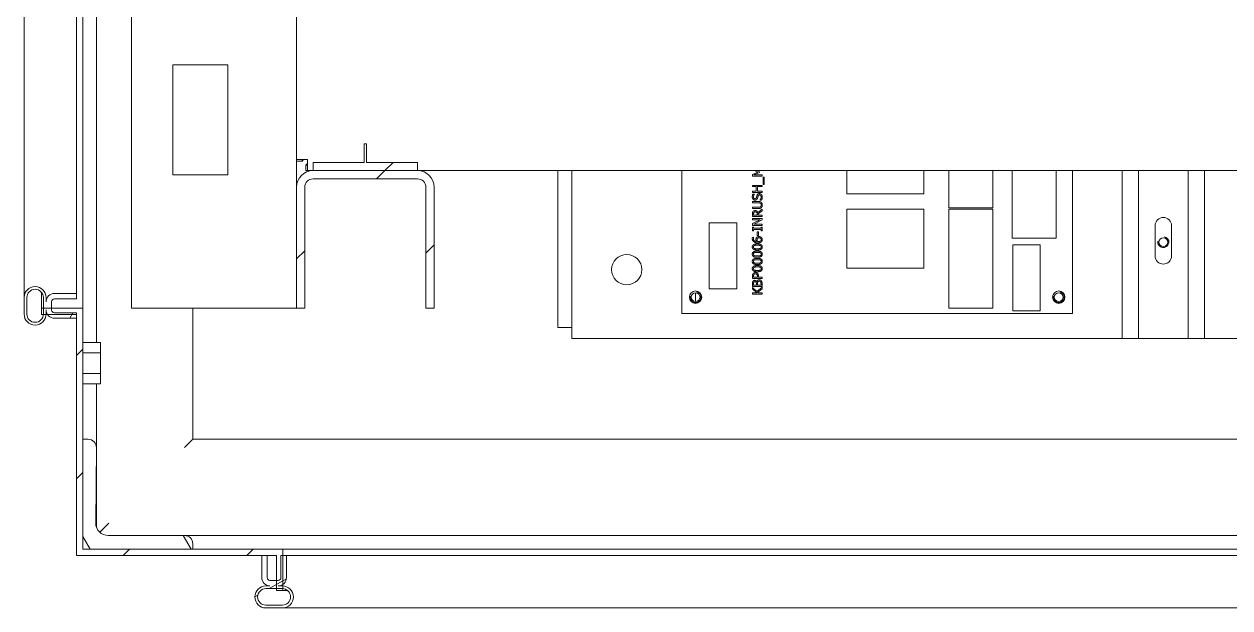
# Model space of a CAD drawing. Header units: millimetres. Extents: x 0 to 5940, y 0 to 4200.
# Drawn here: x 2918.6 to 3356.8, y 2756 to 2968.3 of the extents above; entities that cross this region are included whole.
import ezdxf

# ---------------------------------------------------------------- set-up
doc = ezdxf.new("R2010")
doc.units = ezdxf.units.MM
doc.header["$LTSCALE"] = 10
doc.layers.add('가시적인 것(ISO)', color=3, linetype='Continuous', lineweight=5, true_color=0x00ff00)
doc.layers.add('가시적인 좁은 것(ISO)', color=3, linetype='Continuous', lineweight=5, true_color=0x00ff00)
doc.layers.add('해치(ISO)', color=7, linetype='Continuous', lineweight=5)
pattern_1 = [(45, (0, 0), (-22.45064, 22.45064), [])]

msp = doc.modelspace()

# ---------------------------------------------------------------- hatches: boundary and pattern name
at = {"layer": '해치(ISO)'}
h = msp.add_hatch(dxfattribs=at)
h.set_pattern_fill('ANSI31', color=256, scale=254, style=0)
h.set_pattern_definition(pattern_1)
h.paths.add_polyline_path([(2924.905, 2862.714), (2925.601, 2862.714), (2926.602, 2862.714), (2927.099, 2862.714), (2937.605, 2862.714), (2937.605, 2861.364), (2937.605, 2775.014), (3004.955, 2775.014), (3006.955, 2775.014), (3010.305, 2775.014), (3010.305, 2766.014), (3010.305, 2763.014), (3010.305, 2762.314), (3012.605, 2762.314), (3012.605, 2763.011), (3012.605, 2764.011), (3012.605, 2764.509), (3012.605, 2775.014), (3012.605, 2777.314), (2979.905, 2777.314), (2939.905, 2777.314), (2939.905, 2817.314), (2939.905, 2865.014), (2928.605, 2865.014), (2925.605, 2865.014), (2924.905, 2865.014)])
h.paths.add_polyline_path([(3025.305, 3537.714), (3025.305, 3537.014), (3025.305, 3534.014), (3025.305, 3525.014), (3021.955, 3525.014), (3019.955, 3525.014), (2937.605, 3525.014), (2937.605, 3442.664), (2937.605, 3440.664), (2937.605, 3437.314), (2928.605, 3437.314), (2925.605, 3437.314), (2924.905, 3437.314), (2924.905, 3435.014), (2925.601, 3435.014), (2926.602, 3435.014), (2927.099, 3435.014), (2937.605, 3435.014), (2939.905, 3435.014), (2939.905, 3482.714), (2939.905, 3522.714), (2979.905, 3522.714), (3027.605, 3522.714), (3027.605, 3525.014), (3027.605, 3535.52), (3027.605, 3536.017), (3027.605, 3537.018), (3027.605, 3537.714)])
h.paths.add_polyline_path([(3649.905, 3525.014), (3649.905, 3535.52), (3649.905, 3536.017), (3649.905, 3537.018), (3649.905, 3537.714), (3647.605, 3537.714), (3647.605, 3537.014), (3647.605, 3534.014), (3647.605, 3522.714), (3695.305, 3522.714), (3735.305, 3522.714), (3735.305, 3482.714), (3735.305, 2817.314), (3735.305, 2777.314), (3695.305, 2777.314), (3662.605, 2777.314), (3662.605, 2766.014), (3662.605, 2763.014), (3662.605, 2762.314), (3664.905, 2762.314), (3664.905, 2763.011), (3664.905, 2764.011), (3664.905, 2764.509), (3664.905, 2775.014), (3666.255, 2775.014), (3737.605, 2775.014), (3737.605, 3525.014), (3651.255, 3525.014)])
h = msp.add_hatch(dxfattribs=at)
h.set_pattern_fill('ANSI31', color=256, scale=254, angle=75.00018, style=0)
h.set_pattern_definition([(120.0002, (0, 0), (-27.49626, -15.87508), [])])
edge = h.paths.add_edge_path()
edge.add_line((3698.305, 3517.714), (3725.805, 3517.714))
edge.add_ellipse((3725.805, 3513.214), major_axis=(0, 4.5), ratio=1, start_angle=270, end_angle=360, ccw=False)
edge.add_line((3730.305, 3513.214), (3730.305, 3485.714))
edge.add_ellipse((3733.305, 3485.714), major_axis=(-3, 0), ratio=1, start_angle=0, end_angle=90)
edge.add_line((3733.305, 3482.714), (3735.305, 3482.714))
edge.add_line((3735.305, 3482.714), (3735.305, 3522.714))
edge.add_line((3735.305, 3522.714), (3695.305, 3522.714))
edge.add_line((3695.305, 3522.714), (3695.305, 3520.714))
edge.add_ellipse((3698.305, 3520.714), major_axis=(-3, 0), ratio=1, start_angle=0, end_angle=90)
edge = h.paths.add_edge_path()
edge.add_line((2939.905, 3482.714), (2941.905, 3482.714))
edge.add_ellipse((2941.905, 3485.714), major_axis=(0, -3), ratio=1, start_angle=0, end_angle=90)
edge.add_line((2944.905, 3485.714), (2944.905, 3513.214))
edge.add_ellipse((2949.405, 3513.214), major_axis=(-4.5, 0), ratio=1, start_angle=270, end_angle=360, ccw=False)
edge.add_line((2949.405, 3517.714), (2976.905, 3517.714))
edge.add_ellipse((2976.905, 3520.714), major_axis=(0, -3), ratio=1, start_angle=0, end_angle=90)
edge.add_line((2979.905, 3520.714), (2979.905, 3522.714))
edge.add_line((2979.905, 3522.714), (2939.905, 3522.714))
edge.add_line((2939.905, 3522.714), (2939.905, 3482.714))
edge = h.paths.add_edge_path()
edge.add_line((2939.905, 2817.314), (2939.905, 2777.314))
edge.add_line((2939.905, 2777.314), (2979.905, 2777.314))
edge.add_line((2979.905, 2777.314), (2979.905, 2779.314))
edge.add_ellipse((2976.905, 2779.314), major_axis=(3, 0), ratio=1, start_angle=0, end_angle=90)
edge.add_line((2976.905, 2782.314), (2949.143, 2782.314))
edge.add_ellipse((2949.143, 2786.814), major_axis=(0, -4.5), ratio=1, start_angle=269.50889, end_angle=360, ccw=False)
edge.add_line((2944.644, 2786.853), (2944.879, 2814.289))
edge.add_ellipse((2941.879, 2814.314), major_axis=(3, -0.026), ratio=1, start_angle=0, end_angle=90.49111)
edge.add_line((2941.879, 2817.314), (2939.905, 2817.314))
edge = h.paths.add_edge_path()
edge.add_line((3730.331, 2814.289), (3730.566, 2786.853))
edge.add_ellipse((3726.066, 2786.814), major_axis=(4.5, 0.039), ratio=1, start_angle=269.50889, end_angle=360, ccw=False)
edge.add_line((3726.066, 2782.314), (3698.305, 2782.314))
edge.add_ellipse((3698.305, 2779.314), major_axis=(0, 3), ratio=1, start_angle=0, end_angle=90)
edge.add_line((3695.305, 2779.314), (3695.305, 2777.314))
edge.add_line((3695.305, 2777.314), (3735.305, 2777.314))
edge.add_line((3735.305, 2777.314), (3735.305, 2817.314))
edge.add_line((3735.305, 2817.314), (3733.331, 2817.314))
edge.add_ellipse((3733.331, 2814.314), major_axis=(0, 3), ratio=1, start_angle=0, end_angle=90.49111)
h = msp.add_hatch(dxfattribs=at)
h.set_pattern_fill('ANSI31', color=256, scale=254, angle=14.99998, style=0)
h.set_pattern_definition([(60, (0, 0), (-27.4963, 15.875), [])])
edge = h.paths.add_edge_path()
edge.add_line((2937.605, 2870.364), (2929.605, 2870.364))
edge.add_ellipse((2929.605, 2867.364), major_axis=(0, 3), ratio=1, start_angle=0, end_angle=90)
edge.add_line((2926.605, 2867.364), (2926.605, 2868.864))
edge.add_ellipse((2922.605, 2868.864), major_axis=(4, 0), ratio=1, start_angle=0, end_angle=180)
edge.add_line((2918.605, 2868.864), (2918.605, 2862.864))
edge.add_ellipse((2922.605, 2862.864), major_axis=(-4, 0), ratio=1, start_angle=0, end_angle=177.8509)
edge.add_ellipse((2922.605, 2862.864), major_axis=(3.997, -0.15), ratio=1, start_angle=0, end_angle=2.1491)
edge.add_line((2926.605, 2862.864), (2926.605, 2864.364))
edge.add_ellipse((2929.605, 2864.364), major_axis=(-3, 0), ratio=1, start_angle=0, end_angle=33.36701)
edge.add_ellipse((2929.605, 2864.364), major_axis=(-2.505, -1.65), ratio=1, start_angle=0, end_angle=56.63299)
edge.add_line((2929.605, 2861.364), (2937.605, 2861.364))
edge.add_line((2937.605, 2861.364), (2937.605, 2862.714))
edge.add_line((2937.605, 2862.714), (2937.605, 2863.364))
edge.add_line((2937.605, 2863.364), (2929.605, 2863.364))
edge.add_ellipse((2929.605, 2864.364), major_axis=(0, -1), ratio=1, start_angle=270, end_angle=360, ccw=False)
edge.add_line((2928.605, 2864.364), (2928.605, 2865.014))
edge.add_line((2928.605, 2865.014), (2928.605, 2867.364))
edge.add_ellipse((2929.605, 2867.364), major_axis=(-1, 0), ratio=1, start_angle=270, end_angle=360, ccw=False)
edge.add_line((2929.605, 2868.364), (2937.605, 2868.364))
edge.add_line((2937.605, 2868.364), (2937.605, 2870.364))
edge = h.paths.add_edge_path(flags=0)
edge.add_ellipse((2922.605, 2868.864), major_axis=(-3, 0), ratio=1, start_angle=180, end_angle=360)
edge.add_line((2919.605, 2868.864), (2919.605, 2862.864))
edge.add_ellipse((2922.605, 2862.864), major_axis=(2.996, -0.15), ratio=1, start_angle=182.86598, end_angle=360)
edge.add_ellipse((2922.605, 2862.864), major_axis=(3, 0), ratio=1, start_angle=357.13402, end_angle=360)
edge.add_line((2925.605, 2862.864), (2925.605, 2865.014))
edge.add_line((2925.605, 2865.014), (2925.605, 2868.864))
edge = h.paths.add_edge_path()
edge.add_line((2926.605, 3435.164), (2926.605, 3436.664))
edge.add_ellipse((2929.605, 3436.664), major_axis=(-3, 0), ratio=1, start_angle=0, end_angle=33.36701)
edge.add_ellipse((2929.605, 3436.664), major_axis=(-2.505, -1.65), ratio=1, start_angle=0, end_angle=56.63299)
edge.add_line((2929.605, 3433.664), (2937.605, 3433.664))
edge.add_line((2937.605, 3433.664), (2937.605, 3435.014))
edge.add_line((2937.605, 3435.014), (2937.605, 3435.664))
edge.add_line((2937.605, 3435.664), (2929.605, 3435.664))
edge.add_ellipse((2929.605, 3436.664), major_axis=(0, -1), ratio=1, start_angle=270, end_angle=360, ccw=False)
edge.add_line((2928.605, 3436.664), (2928.605, 3437.314))
edge.add_line((2928.605, 3437.314), (2928.605, 3439.664))
edge.add_ellipse((2929.605, 3439.664), major_axis=(-1, 0), ratio=1, start_angle=270, end_angle=360, ccw=False)
edge.add_line((2929.605, 3440.664), (2937.605, 3440.664))
edge.add_line((2937.605, 3440.664), (2937.605, 3442.664))
edge.add_line((2937.605, 3442.664), (2929.605, 3442.664))
edge.add_ellipse((2929.605, 3439.664), major_axis=(0, 3), ratio=1, start_angle=0, end_angle=90)
edge.add_line((2926.605, 3439.664), (2926.605, 3441.164))
edge.add_ellipse((2922.605, 3441.164), major_axis=(4, 0), ratio=1, start_angle=0, end_angle=180)
edge.add_line((2918.605, 3441.164), (2918.605, 3435.164))
edge.add_ellipse((2922.605, 3435.164), major_axis=(-4, 0), ratio=1, start_angle=0, end_angle=177.8509)
edge.add_ellipse((2922.605, 3435.164), major_axis=(3.997, -0.15), ratio=1, start_angle=0, end_angle=2.1491)
edge = h.paths.add_edge_path(flags=0)
edge.add_line((2925.605, 3441.164), (2925.605, 3437.314))
edge.add_line((2925.605, 3437.314), (2925.605, 3435.164))
edge.add_ellipse((2922.605, 3435.164), major_axis=(3, 0), ratio=1, start_angle=357.13402, end_angle=360, ccw=False)
edge.add_ellipse((2922.605, 3435.164), major_axis=(2.996, -0.15), ratio=1, start_angle=182.86598, end_angle=360, ccw=False)
edge.add_line((2919.605, 3435.164), (2919.605, 3441.164))
edge.add_ellipse((2922.605, 3441.164), major_axis=(-3, 0), ratio=1, start_angle=180, end_angle=360, ccw=False)
h = msp.add_hatch(dxfattribs=at)
h.set_pattern_fill('ANSI31', color=256, scale=254, style=0)
h.set_pattern_definition(pattern_1)
h.paths.add_polyline_path([(3042.222, 3424.214), (3042.987, 3424.214), (3042.987, 3431.014), (3061.605, 3431.014), (3061.605, 3434.014), (3023.605, 3434.014), (3023.605, 3431.014), (3042.222, 3431.014)])
h.paths.add_polyline_path([(3023.605, 2918.014), (3023.605, 2915.014), (3061.605, 2915.014), (3061.605, 2918.014), (3042.987, 2918.014), (3042.987, 2924.814), (3042.222, 2924.814), (3042.222, 2918.014)])
h = msp.add_hatch(dxfattribs=at)
h.set_pattern_fill('ANSI31', color=256, scale=254, style=0)
h.set_pattern_definition(pattern_1)
edge = h.paths.add_edge_path()
edge.add_line((3064.605, 2865.014), (3067.605, 2865.014))
edge.add_line((3067.605, 2865.014), (3067.605, 2909.014))
edge.add_ellipse((3061.605, 2909.014), major_axis=(6, 0), ratio=1, start_angle=0, end_angle=90)
edge.add_line((3061.605, 2915.014), (3023.605, 2915.014))
edge.add_ellipse((3023.605, 2909.014), major_axis=(0, 6), ratio=1, start_angle=0, end_angle=90)
edge.add_line((3017.605, 2909.014), (3017.605, 2865.014))
edge.add_line((3017.605, 2865.014), (3020.605, 2865.014))
edge.add_line((3020.605, 2865.014), (3020.605, 2909.014))
edge.add_ellipse((3023.605, 2909.014), major_axis=(-3, 0), ratio=1, start_angle=270, end_angle=360, ccw=False)
edge.add_line((3023.605, 2912.014), (3061.605, 2912.014))
edge.add_ellipse((3061.605, 2909.014), major_axis=(0, 3), ratio=1, start_angle=270, end_angle=360, ccw=False)
edge.add_line((3064.605, 2909.014), (3064.605, 2865.014))
h = msp.add_hatch(dxfattribs=at)
h.set_pattern_fill('ANSI31', color=256, scale=254, angle=-14.99998, style=0)
h.set_pattern_definition([(30, (0, 0), (-15.875, 27.4963), [])])
edge = h.paths.add_edge_path()
edge.add_line((3657.255, 2775.014), (3657.255, 2767.014))
edge.add_ellipse((3660.255, 2767.014), major_axis=(-3, 0), ratio=1, start_angle=0, end_angle=90)
edge.add_line((3660.255, 2764.014), (3658.755, 2764.014))
edge.add_ellipse((3658.755, 2760.014), major_axis=(0, 4), ratio=1, start_angle=0, end_angle=180)
edge.add_line((3658.755, 2756.014), (3664.755, 2756.014))
edge.add_ellipse((3664.755, 2760.014), major_axis=(0, -4), ratio=1, start_angle=0, end_angle=177.8509)
edge.add_ellipse((3664.755, 2760.014), major_axis=(0.15, 3.997), ratio=1, start_angle=0, end_angle=2.1491)
edge.add_line((3664.755, 2764.014), (3663.255, 2764.014))
edge.add_ellipse((3663.255, 2767.014), major_axis=(0, -3), ratio=1, start_angle=0, end_angle=33.36701)
edge.add_ellipse((3663.255, 2767.014), major_axis=(1.65, -2.505), ratio=1, start_angle=0, end_angle=56.63299)
edge.add_line((3666.255, 2767.014), (3666.255, 2775.014))
edge.add_line((3666.255, 2775.014), (3664.905, 2775.014))
edge.add_line((3664.905, 2775.014), (3664.255, 2775.014))
edge.add_line((3664.255, 2775.014), (3664.255, 2767.014))
edge.add_ellipse((3663.255, 2767.014), major_axis=(1, 0), ratio=1, start_angle=270, end_angle=360, ccw=False)
edge.add_line((3663.255, 2766.014), (3662.605, 2766.014))
edge.add_line((3662.605, 2766.014), (3660.255, 2766.014))
edge.add_ellipse((3660.255, 2767.014), major_axis=(0, -1), ratio=1, start_angle=270, end_angle=360, ccw=False)
edge.add_line((3659.255, 2767.014), (3659.255, 2775.014))
edge.add_line((3659.255, 2775.014), (3657.255, 2775.014))
edge = h.paths.add_edge_path(flags=0)
edge.add_ellipse((3658.755, 2760.014), major_axis=(0, -3), ratio=1, start_angle=180, end_angle=360)
edge.add_line((3658.755, 2757.014), (3664.755, 2757.014))
edge.add_ellipse((3664.755, 2760.014), major_axis=(0.15, 2.996), ratio=1, start_angle=182.86598, end_angle=360)
edge.add_ellipse((3664.755, 2760.014), major_axis=(0, 3), ratio=1, start_angle=357.13402, end_angle=360)
edge.add_line((3664.755, 2763.014), (3662.605, 2763.014))
edge.add_line((3662.605, 2763.014), (3658.755, 2763.014))
edge = h.paths.add_edge_path()
edge.add_line((3012.455, 2764.014), (3010.955, 2764.014))
edge.add_ellipse((3010.955, 2767.014), major_axis=(0, -3), ratio=1, start_angle=0, end_angle=33.36701)
edge.add_ellipse((3010.955, 2767.014), major_axis=(1.65, -2.505), ratio=1, start_angle=0, end_angle=56.63299)
edge.add_line((3013.955, 2767.014), (3013.955, 2775.014))
edge.add_line((3013.955, 2775.014), (3012.605, 2775.014))
edge.add_line((3012.605, 2775.014), (3011.955, 2775.014))
edge.add_line((3011.955, 2775.014), (3011.955, 2767.014))
edge.add_ellipse((3010.955, 2767.014), major_axis=(1, 0), ratio=1, start_angle=270, end_angle=360, ccw=False)
edge.add_line((3010.955, 2766.014), (3010.305, 2766.014))
edge.add_line((3010.305, 2766.014), (3007.955, 2766.014))
edge.add_ellipse((3007.955, 2767.014), major_axis=(0, -1), ratio=1, start_angle=270, end_angle=360, ccw=False)
edge.add_line((3006.955, 2767.014), (3006.955, 2775.014))
edge.add_line((3006.955, 2775.014), (3004.955, 2775.014))
edge.add_line((3004.955, 2775.014), (3004.955, 2767.014))
edge.add_ellipse((3007.955, 2767.014), major_axis=(-3, 0), ratio=1, start_angle=0, end_angle=90)
edge.add_line((3007.955, 2764.014), (3006.455, 2764.014))
edge.add_ellipse((3006.455, 2760.014), major_axis=(0, 4), ratio=1, start_angle=0, end_angle=180)
edge.add_line((3006.455, 2756.014), (3012.455, 2756.014))
edge.add_ellipse((3012.455, 2760.014), major_axis=(0, -4), ratio=1, start_angle=0, end_angle=177.8509)
edge.add_ellipse((3012.455, 2760.014), major_axis=(0.15, 3.997), ratio=1, start_angle=0, end_angle=2.1491)
edge = h.paths.add_edge_path(flags=0)
edge.add_line((3006.455, 2763.014), (3010.305, 2763.014))
edge.add_line((3010.305, 2763.014), (3012.455, 2763.014))
edge.add_ellipse((3012.455, 2760.014), major_axis=(0, 3), ratio=1, start_angle=357.13402, end_angle=360, ccw=False)
edge.add_ellipse((3012.455, 2760.014), major_axis=(0.15, 2.996), ratio=1, start_angle=182.86598, end_angle=360, ccw=False)
edge.add_line((3012.455, 2757.014), (3006.455, 2757.014))
edge.add_ellipse((3006.455, 2760.014), major_axis=(0, -3), ratio=1, start_angle=180, end_angle=360, ccw=False)

# ---------------------------------------------------------------- linework, layer by layer
at = {"layer": '가시적인 것(ISO)'}
for p, q in [((2918.605, 2868.864), (2918.605, 3435.164)), ((2937.605, 2870.364), (2937.605, 3433.664)), ((2939.905, 2865.014), (2939.905, 3435.014)), ((2944.905, 2852.52), (2944.905, 3275.014)), ((2957.605, 2865.014), (2957.605, 3265.014)), ((3017.605, 2909.014), (3017.605, 3265.014)), ((2972.605, 2953.514), (2992.605, 2953.514)), ((2972.605, 2913.514), (2972.605, 2953.514)), ((2992.605, 2953.514), (2992.605, 2913.514)), ((3042.987, 2924.814), (3042.222, 2924.814)), ((3042.222, 2924.814), (3042.222, 2918.014)), ((3042.987, 2918.014), (3042.987, 2924.814)), ((3017.605, 2919.014), (3021.605, 2919.014)), ((3019.605, 2918.429), (3017.605, 2918.429)), ((3019.605, 2919.014), (3019.605, 2918.429)), ((3020.19, 2919.014), (3019.605, 2918.429)), ((3021.605, 2919.014), (3021.605, 2915.014)), ((3021.605, 2917.6), (3021.019, 2917.014)), ((3021.605, 2917.014), (3021.019, 2917.014)), ((3021.019, 2917.014), (3021.019, 2915.014)), ((3021.019, 2915.014), (3021.605, 2915.014)), ((3023.605, 2915.014), (3021.605, 2915.014)), ((3023.605, 2918.014), (3023.605, 2915.014)), ((3042.222, 2918.014), (3023.605, 2918.014)), ((3061.605, 2915.014), (3023.605, 2915.014)), ((3023.605, 2915.014), (3061.605, 2915.014)), ((3061.605, 2918.014), (3042.987, 2918.014)), ((3061.605, 2915.014), (3061.605, 2918.014)), ((3573.605, 2915.014), (3061.605, 2915.014)), ((3112.605, 2915.014), (3112.605, 2858.014)), ((3117.605, 2915.014), (3117.605, 2854.014)), ((3157.605, 2915.014), (3157.605, 2863.014)), ((3183.295, 2913.639), (3185.243, 2914.512)), ((3185.83, 2914.342), (3183.78, 2913.437)), ((3185.243, 2914.512), (3184.086, 2915.014)), ((3184.958, 2915.014), (3185.83, 2914.626)), ((3185.83, 2914.626), (3185.83, 2914.342)), ((3217.605, 2915.014), (3217.605, 2906.564)), ((3245.605, 2906.564), (3245.605, 2915.014)), ((3254.605, 2915.014), (3254.605, 2901.514)), ((3270.605, 2901.514), (3270.605, 2915.014)), ((3277.705, 2915.014), (3277.705, 2890.514)), ((3293.705, 2890.514), (3293.705, 2915.014)), ((3299.605, 2863.014), (3299.605, 2915.014)), ((3317.605, 2854.014), (3317.605, 2915.014)), ((3323.605, 2854.014), (3323.605, 2915.014)), ((3341.605, 2854.014), (3341.605, 2915.014)), ((3347.605, 2854.014), (3347.605, 2915.014)), ((2992.605, 2913.514), (2972.605, 2913.514)), ((3023.605, 2912.014), (3061.605, 2912.014)), ((3183.295, 2913.003), (3183.295, 2913.639)), ((3186.795, 2913.003), (3183.295, 2913.003)), ((3183.295, 2909.668), (3186.795, 2909.668)), ((3183.295, 2909.203), (3183.295, 2909.668)), ((3183.78, 2913.437), (3186.795, 2913.437)), ((3186.795, 2913.437), (3186.795, 2913.003)), ((3186.795, 2909.668), (3186.795, 2909.203)), ((3187.195, 2909.985), (3187.195, 2912.686)), ((3187.195, 2912.686), (3187.498, 2912.686)), ((3187.498, 2909.985), (3187.195, 2909.985)), ((3187.498, 2912.686), (3187.498, 2909.985)), ((3017.605, 2909.014), (3017.605, 2865.014)), ((3020.605, 2865.014), (3020.605, 2909.014)), ((3064.605, 2909.014), (3064.605, 2865.014)), ((3067.605, 2865.014), (3067.605, 2909.014)), ((3184.668, 2909.203), (3183.295, 2909.203)), ((3183.295, 2907.592), (3184.668, 2907.592)), ((3183.295, 2907.126), (3183.295, 2907.592)), ((3186.795, 2907.126), (3183.295, 2907.126)), ((3183.459, 2906.517), (3184.015, 2906.517)), ((3184.015, 2906.517), (3184.015, 2906.483)), ((3184.668, 2907.592), (3184.668, 2909.203)), ((3186.795, 2909.203), (3185.082, 2909.203)), ((3185.082, 2909.203), (3185.082, 2907.592)), ((3185.082, 2907.592), (3186.795, 2907.592)), ((3186.795, 2907.592), (3186.795, 2907.126)), ((3217.605, 2906.564), (3245.605, 2906.564)), ((3183.295, 2903.78), (3185.479, 2903.78)), ((3183.295, 2903.315), (3183.295, 2903.78)), ((3185.49, 2903.315), (3183.295, 2903.315)), ((3183.295, 2901.247), (3183.295, 2901.712)), ((3183.295, 2901.712), (3185.479, 2901.712)), ((3185.479, 2901.247), (3183.295, 2901.247)), ((3185.272, 2899.766), (3186.795, 2901.011)), ((3186.001, 2904.273), (3186.001, 2904.307)), ((3186.585, 2904.273), (3186.001, 2904.273)), ((3186.795, 2901.011), (3186.795, 2900.407)), ((3245.605, 2901.064), (3217.605, 2901.064)), ((3217.605, 2901.064), (3217.605, 2879.564)), ((3245.605, 2879.564), (3245.605, 2901.064)), ((3254.605, 2901.514), (3270.605, 2901.514)), ((3270.605, 2901.014), (3254.605, 2901.014)), ((3254.605, 2901.014), (3254.605, 2865.014)), ((3270.605, 2865.014), (3270.605, 2901.014)), ((3183.295, 2898.303), (3183.295, 2899.205)), ((3186.795, 2898.303), (3183.295, 2898.303)), ((3183.295, 2897.16), (3183.295, 2897.594)), ((3183.295, 2897.594), (3186.795, 2897.594)), ((3183.295, 2895.75), (3186.066, 2897.16)), ((3186.066, 2897.16), (3183.295, 2897.16)), ((3183.698, 2899.23), (3183.698, 2898.768)), ((3183.698, 2898.768), (3185.014, 2898.768)), ((3186.795, 2897.072), (3183.777, 2895.523)), ((3185.014, 2898.768), (3185.014, 2899.176)), ((3186.795, 2900.407), (3185.402, 2899.301)), ((3185.402, 2899.301), (3185.402, 2898.768)), ((3185.402, 2898.768), (3186.795, 2898.768)), ((3186.795, 2898.768), (3186.795, 2898.303)), ((3186.795, 2897.594), (3186.795, 2897.072)), ((3177.605, 2896.014), (3167.605, 2896.014)), ((3167.605, 2896.014), (3167.605, 2872.014)), ((3177.605, 2872.014), (3177.605, 2896.014)), ((3183.295, 2895.089), (3183.295, 2895.75)), ((3186.795, 2895.089), (3183.295, 2895.089)), ((3183.295, 2894.513), (3183.652, 2894.513)), ((3183.295, 2893.158), (3183.295, 2894.513)), ((3183.652, 2893.158), (3183.295, 2893.158)), ((3183.652, 2894.513), (3183.652, 2894.068)), ((3183.652, 2894.068), (3186.437, 2894.068)), ((3186.437, 2893.603), (3183.652, 2893.603)), ((3183.652, 2893.603), (3183.652, 2893.158)), ((3183.777, 2895.523), (3186.795, 2895.523)), ((3185.05, 2891.405), (3185.05, 2892.729)), ((3185.05, 2892.729), (3185.476, 2892.729)), ((3185.476, 2892.729), (3185.476, 2891.405)), ((3186.437, 2894.513), (3186.795, 2894.513)), ((3186.437, 2894.068), (3186.437, 2894.513)), ((3186.437, 2893.158), (3186.437, 2893.603)), ((3186.795, 2893.158), (3186.437, 2893.158)), ((3186.795, 2895.523), (3186.795, 2895.089)), ((3186.795, 2894.513), (3186.795, 2893.158)), ((3329.605, 2884.014), (3329.605, 2895.014)), ((3335.605, 2895.014), (3335.605, 2884.014)), ((3183.278, 2890.73), (3183.729, 2890.73)), ((3183.729, 2890.73), (3183.729, 2890.71)), ((3185.476, 2891.405), (3185.05, 2891.405)), ((3277.705, 2890.514), (3293.705, 2890.514)), ((3287.905, 2888.014), (3277.905, 2888.014)), ((3277.905, 2888.014), (3277.905, 2864.014)), ((3287.905, 2864.014), (3287.905, 2888.014)), ((3217.605, 2879.564), (3245.605, 2879.564)), ((3183.295, 2875.76), (3183.295, 2876.639)), ((3186.795, 2875.76), (3183.295, 2875.76)), ((3183.698, 2876.611), (3183.698, 2876.225)), ((3183.698, 2876.225), (3185.093, 2876.225)), ((3184.832, 2874.642), (3184.849, 2874.642)), ((3185.093, 2876.225), (3185.093, 2876.543)), ((3185.49, 2876.619), (3185.49, 2876.225)), ((3185.49, 2876.225), (3186.795, 2876.225)), ((3186.795, 2876.225), (3186.795, 2875.76)), ((2924.905, 2870.79), (2924.905, 2865.014)), ((2937.605, 2870.364), (2929.605, 2870.364)), ((2937.605, 2868.364), (2937.605, 2870.364)), ((3162.605, 2867.393), (3162.605, 2870.635)), ((3167.605, 2872.014), (3177.605, 2872.014)), ((3183.295, 2872.924), (3183.295, 2873.851)), ((3186.795, 2872.924), (3183.295, 2872.924)), ((3183.295, 2872.56), (3184.858, 2871.111)), ((3183.295, 2871.993), (3183.295, 2872.56)), ((3184.903, 2870.558), (3183.295, 2871.993)), ((3183.295, 2870.558), (3184.903, 2870.558)), ((3183.295, 2870.093), (3183.295, 2870.558)), ((3183.692, 2873.834), (3183.692, 2873.389)), ((3183.692, 2873.389), (3184.716, 2873.389)), ((3184.716, 2873.389), (3184.716, 2873.916)), ((3184.858, 2871.111), (3186.795, 2872.646)), ((3185.104, 2873.916), (3185.104, 2873.389)), ((3185.104, 2873.389), (3186.398, 2873.389)), ((3186.795, 2872.041), (3185.167, 2870.762)), ((3185.167, 2870.762), (3185.396, 2870.558)), ((3185.396, 2870.558), (3186.795, 2870.558)), ((3186.398, 2873.389), (3186.398, 2873.766)), ((3186.795, 2873.928), (3186.795, 2872.924)), ((3186.795, 2872.646), (3186.795, 2872.041)), ((3186.795, 2870.558), (3186.795, 2870.093)), ((2918.605, 2868.864), (2918.605, 2862.864)), ((2919.605, 2862.864), (2919.605, 2868.864)), ((2925.605, 2868.864), (2925.605, 2862.864)), ((2926.605, 2867.364), (2926.605, 2868.864)), ((2928.605, 2864.364), (2928.605, 2867.364)), ((2929.605, 2868.364), (2937.605, 2868.364)), ((3186.795, 2870.093), (3183.295, 2870.093)), ((2939.905, 2865.014), (2924.905, 2865.014)), ((2924.905, 2865.014), (2924.905, 2862.714)), ((2924.905, 2862.714), (2937.605, 2862.714)), ((2926.605, 2862.864), (2926.605, 2864.364)), ((2937.605, 2863.364), (2929.605, 2863.364)), ((2929.605, 2861.364), (2937.605, 2861.364)), ((2937.605, 2861.364), (2937.605, 2863.364)), ((2937.605, 2862.714), (2937.605, 2775.014)), ((2939.905, 2777.314), (2939.905, 2865.014)), ((3017.605, 2865.014), (2957.605, 2865.014)), ((2979.905, 2817.314), (2979.905, 2865.014)), ((3017.605, 2865.014), (3020.605, 2865.014)), ((3064.605, 2865.014), (3067.605, 2865.014)), ((3157.605, 2863.014), (3299.605, 2863.014)), ((3254.605, 2865.014), (3270.605, 2865.014)), ((3277.905, 2864.014), (3287.905, 2864.014)), ((3117.605, 2858.014), (3112.605, 2858.014)), ((3117.605, 2854.014), (3317.605, 2854.014)), ((3317.605, 2854.014), (3323.605, 2854.014)), ((3323.605, 2854.014), (3341.605, 2854.014)), ((3341.605, 2854.014), (3347.605, 2854.014)), ((3347.605, 2854.014), (3447.605, 2854.014)), ((2939.905, 2852.52), (2946.405, 2852.52)), ((2939.905, 2848.767), (2946.405, 2848.767)), ((2946.405, 2848.767), (2946.405, 2852.52)), ((2946.405, 2841.262), (2946.405, 2848.767)), ((2939.905, 2841.262), (2946.405, 2841.262)), ((2946.405, 2837.509), (2946.405, 2841.262)), ((2939.905, 2837.509), (2946.405, 2837.509)), ((2944.905, 2785.303), (2944.905, 2837.509)), ((2939.905, 2817.314), (2939.905, 2777.314)), ((2941.879, 2817.314), (2939.905, 2817.314)), ((2944.644, 2786.853), (2944.879, 2814.289)), ((2976.905, 2814.314), (2979.905, 2817.314)), ((3695.305, 2817.314), (2979.905, 2817.314)), ((2949.405, 2786.814), (2946.095, 2783.504)), ((2976.905, 2782.314), (2949.143, 2782.314)), ((3698.305, 2782.314), (2976.905, 2782.314)), ((2979.905, 2777.314), (2979.905, 2779.314)), ((2937.605, 2775.014), (3010.305, 2775.014)), ((3012.605, 2777.314), (2939.905, 2777.314)), ((2939.905, 2777.314), (2979.905, 2777.314)), ((3006.955, 2775.014), (3004.955, 2775.014)), ((3004.955, 2775.014), (3004.955, 2767.014)), ((3006.955, 2767.014), (3006.955, 2775.014)), ((3010.305, 2775.014), (3010.305, 2762.314)), ((3013.955, 2775.014), (3011.955, 2775.014)), ((3011.955, 2775.014), (3011.955, 2767.014)), ((3012.605, 2762.314), (3012.605, 2777.314)), ((3662.605, 2777.314), (3012.605, 2777.314)), ((3013.955, 2767.014), (3013.955, 2775.014)), ((3657.255, 2775.014), (3013.955, 2775.014)), ((3010.955, 2766.014), (3007.955, 2766.014)), ((3007.955, 2764.014), (3006.455, 2764.014)), ((3006.455, 2763.014), (3012.455, 2763.014)), ((3010.305, 2762.314), (3012.605, 2762.314)), ((3012.455, 2764.014), (3010.955, 2764.014)), ((3012.605, 2762.314), (3014.381, 2762.314)), ((3012.455, 2757.014), (3006.455, 2757.014)), ((3006.455, 2756.014), (3012.455, 2756.014)), ((3658.755, 2756.014), (3012.455, 2756.014))]:
    msp.add_line(p, q, dxfattribs=at)
for centre, radius in [((3332.605, 2889.014), 1.621), ((3137.605, 2879.014), 5.5), ((3162.605, 2869.014), 2.25), ((3162.605, 2869.014), 1.621), ((3294.605, 2869.014), 2.25), ((3294.605, 2869.014), 1.621)]:
    msp.add_circle(centre, radius, dxfattribs=at)
for centre, radius, start, end in [((3023.605, 2909.014), 6, 90, 180), ((3061.605, 2909.014), 6, 0, 90), ((3023.605, 2909.014), 3, 90, 180), ((3061.605, 2909.014), 3, 0, 90), ((3332.605, 2895.014), 3, 0, 180), ((3332.605, 2884.014), 3, 180, 0), ((2922.605, 2868.864), 4, 0, 180), ((2922.605, 2868.864), 3, 0, 180), ((2929.605, 2867.364), 3, 90, 180), ((2929.605, 2867.364), 1, 90, 180), ((2922.605, 2862.864), 4, 180, 0), ((2922.605, 2862.864), 3, 180, 0), ((2929.605, 2864.364), 3, 180, 270), ((2929.605, 2864.364), 1, 180, 270), ((2941.879, 2814.314), 3, 359.50889, 90), ((2949.143, 2786.814), 4.5, 179.50889, 270), ((2976.905, 2779.314), 3, 0, 90), ((3007.955, 2767.014), 3, 180, 270), ((3007.955, 2767.014), 1, 180, 270), ((3010.955, 2767.014), 3, 270, 0), ((3010.955, 2767.014), 1, 270, 0), ((3006.455, 2760.014), 4, 90, 270), ((3006.455, 2760.014), 3, 90, 270), ((3012.455, 2760.014), 4, 270, 90), ((3012.455, 2760.014), 3, 270, 90)]:
    msp.add_arc(centre, radius, start, end, dxfattribs=at)
for points in [[(3183.232, 2905.476), (3183.232, 2905.771), (3183.349, 2906.293), (3183.459, 2906.517)], [(3184.234, 2904.299), (3183.808, 2904.299), (3183.232, 2904.962), (3183.232, 2905.476)], [(3184.015, 2906.483), (3183.862, 2906.315), (3183.635, 2905.793), (3183.635, 2905.507)], [(3183.635, 2905.507), (3183.635, 2905.184), (3183.939, 2904.784), (3184.185, 2904.784)], [(3184.185, 2904.784), (3184.407, 2904.784), (3184.67, 2905.019), (3184.73, 2905.24)], [(3184.73, 2905.24), (3184.77, 2905.388), (3184.872, 2905.816), (3184.914, 2905.958)], [(3184.914, 2905.958), (3185.025, 2906.318), (3185.47, 2906.653), (3185.796, 2906.653)], [(3185.334, 2905.737), (3185.289, 2905.575), (3185.226, 2905.306), (3185.175, 2905.104)], [(3185.87, 2906.168), (3185.66, 2906.168), (3185.399, 2905.961), (3185.334, 2905.737)], [(3185.796, 2906.653), (3186.003, 2906.653), (3186.401, 2906.485), (3186.54, 2906.335)], [(3186.454, 2905.388), (3186.454, 2905.774), (3186.134, 2906.168), (3185.87, 2906.168)], [(3186.001, 2904.307), (3186.216, 2904.537), (3186.454, 2905.118), (3186.454, 2905.388)], [(3186.54, 2906.335), (3186.693, 2906.168), (3186.857, 2905.742), (3186.857, 2905.422)], [(3186.857, 2905.422), (3186.857, 2905.042), (3186.698, 2904.509), (3186.585, 2904.273)], [(3184.866, 2904.526), (3184.75, 2904.418), (3184.438, 2904.299), (3184.234, 2904.299)], [(3185.175, 2905.104), (3185.127, 2904.923), (3184.982, 2904.636), (3184.866, 2904.526)], [(3185.479, 2903.78), (3185.845, 2903.78), (3186.366, 2903.632), (3186.545, 2903.445)], [(3185.479, 2901.712), (3185.723, 2901.712), (3186.052, 2901.774), (3186.185, 2901.862)], [(3186.545, 2901.582), (3186.364, 2901.397), (3185.853, 2901.247), (3185.479, 2901.247)], [(3186.185, 2903.164), (3186.052, 2903.252), (3185.725, 2903.315), (3185.49, 2903.315)], [(3186.471, 2902.512), (3186.471, 2902.73), (3186.327, 2903.071), (3186.185, 2903.164)], [(3186.185, 2901.862), (3186.327, 2901.956), (3186.471, 2902.279), (3186.471, 2902.512)], [(3186.545, 2903.445), (3186.71, 2903.278), (3186.869, 2902.835), (3186.869, 2902.512)], [(3186.869, 2902.512), (3186.869, 2902.203), (3186.707, 2901.743), (3186.545, 2901.582)], [(3183.295, 2899.205), (3183.295, 2899.505), (3183.36, 2899.911), (3183.479, 2900.095)], [(3183.479, 2900.095), (3183.598, 2900.28), (3183.97, 2900.492), (3184.245, 2900.492)], [(3183.817, 2899.786), (3183.751, 2899.687), (3183.698, 2899.423), (3183.698, 2899.23)], [(3184.282, 2900.007), (3184.129, 2900.007), (3183.893, 2899.9), (3183.817, 2899.786)], [(3184.245, 2900.492), (3184.628, 2900.492), (3185.147, 2900.101), (3185.272, 2899.766)], [(3184.832, 2899.809), (3184.736, 2899.911), (3184.463, 2900.007), (3184.282, 2900.007)], [(3185.014, 2899.176), (3185.014, 2899.378), (3184.943, 2899.698), (3184.832, 2899.809)], [(3183.224, 2887.255), (3183.224, 2887.831), (3184.131, 2888.373), (3185.045, 2888.373)], [(3183.23, 2890.333), (3183.23, 2890.449), (3183.252, 2890.653), (3183.278, 2890.73)], [(3183.794, 2889.147), (3183.527, 2889.337), (3183.23, 2889.938), (3183.23, 2890.333)], [(3183.975, 2887.769), (3183.797, 2887.698), (3183.612, 2887.451), (3183.612, 2887.255)], [(3183.729, 2890.71), (3183.695, 2890.645), (3183.635, 2890.406), (3183.635, 2890.27)], [(3183.635, 2890.27), (3183.635, 2889.834), (3184.225, 2889.297), (3184.804, 2889.246)], [(3185.258, 2888.764), (3184.801, 2888.764), (3184.066, 2888.951), (3183.794, 2889.147)], [(3185.045, 2887.896), (3184.685, 2887.896), (3184.154, 2887.84), (3183.975, 2887.769)], [(3184.56, 2889.975), (3184.56, 2890.18), (3184.642, 2890.486), (3184.767, 2890.653)], [(3184.804, 2889.246), (3184.687, 2889.414), (3184.56, 2889.765), (3184.56, 2889.975)], [(3184.767, 2890.653), (3184.911, 2890.846), (3185.36, 2891.033), (3185.66, 2891.033)], [(3185.07, 2890.319), (3184.997, 2890.225), (3184.948, 2889.992), (3184.948, 2889.87)], [(3184.948, 2889.87), (3184.948, 2889.706), (3185.048, 2889.397), (3185.141, 2889.246)], [(3185.045, 2888.373), (3185.986, 2888.373), (3186.869, 2887.825), (3186.869, 2887.255)], [(3186.111, 2887.772), (3185.938, 2887.84), (3185.405, 2887.896), (3185.045, 2887.896)], [(3185.68, 2890.557), (3185.465, 2890.557), (3185.172, 2890.443), (3185.07, 2890.319)], [(3185.141, 2889.246), (3185.192, 2889.244), (3185.289, 2889.238), (3185.362, 2889.238)], [(3186.551, 2889.15), (3186.361, 2888.968), (3185.723, 2888.764), (3185.258, 2888.764)], [(3185.362, 2889.238), (3185.725, 2889.238), (3186.171, 2889.38), (3186.287, 2889.488)], [(3185.66, 2891.033), (3185.93, 2891.033), (3186.386, 2890.855), (3186.54, 2890.704)], [(3186.486, 2889.924), (3186.486, 2890.208), (3186.083, 2890.557), (3185.68, 2890.557)], [(3186.48, 2887.255), (3186.48, 2887.448), (3186.296, 2887.701), (3186.111, 2887.772)], [(3186.287, 2889.488), (3186.398, 2889.587), (3186.486, 2889.802), (3186.486, 2889.924)], [(3186.54, 2890.704), (3186.701, 2890.548), (3186.869, 2890.157), (3186.869, 2889.921)], [(3186.869, 2889.921), (3186.869, 2889.686), (3186.71, 2889.297), (3186.551, 2889.15)], [(3185.048, 2886.135), (3184.1, 2886.135), (3183.224, 2886.682), (3183.224, 2887.255)], [(3183.224, 2884.629), (3183.224, 2885.205), (3184.131, 2885.746), (3185.045, 2885.746)], [(3185.048, 2883.509), (3184.1, 2883.509), (3183.224, 2884.056), (3183.224, 2884.629)], [(3183.612, 2887.255), (3183.612, 2887.06), (3183.797, 2886.807), (3183.981, 2886.733)], [(3183.975, 2885.142), (3183.797, 2885.071), (3183.612, 2884.825), (3183.612, 2884.629)], [(3183.612, 2884.629), (3183.612, 2884.433), (3183.797, 2884.181), (3183.981, 2884.107)], [(3185.045, 2885.27), (3184.685, 2885.27), (3184.154, 2885.213), (3183.975, 2885.142)], [(3183.981, 2886.733), (3184.16, 2886.663), (3184.704, 2886.612), (3185.048, 2886.612)], [(3183.981, 2884.107), (3184.16, 2884.036), (3184.704, 2883.985), (3185.048, 2883.985)], [(3185.045, 2885.746), (3185.986, 2885.746), (3186.869, 2885.199), (3186.869, 2884.629)], [(3186.111, 2885.145), (3185.938, 2885.213), (3185.405, 2885.27), (3185.045, 2885.27)], [(3186.869, 2887.255), (3186.869, 2886.677), (3185.969, 2886.135), (3185.048, 2886.135)], [(3185.048, 2886.612), (3185.416, 2886.612), (3185.91, 2886.657), (3186.103, 2886.731)], [(3186.869, 2884.629), (3186.869, 2884.05), (3185.969, 2883.509), (3185.048, 2883.509)], [(3185.048, 2883.985), (3185.416, 2883.985), (3185.91, 2884.03), (3186.103, 2884.104)], [(3186.103, 2886.731), (3186.284, 2886.799), (3186.48, 2887.051), (3186.48, 2887.255)], [(3186.103, 2884.104), (3186.284, 2884.172), (3186.48, 2884.425), (3186.48, 2884.629)], [(3186.48, 2884.629), (3186.48, 2884.822), (3186.296, 2885.074), (3186.111, 2885.145)], [(3183.224, 2882.003), (3183.224, 2882.578), (3184.131, 2883.12), (3185.045, 2883.12)], [(3185.048, 2880.882), (3184.1, 2880.882), (3183.224, 2881.43), (3183.224, 2882.003)], [(3183.224, 2879.376), (3183.224, 2879.952), (3184.131, 2880.494), (3185.045, 2880.494)], [(3185.048, 2878.256), (3184.1, 2878.256), (3183.224, 2878.803), (3183.224, 2879.376)], [(3183.975, 2882.516), (3183.797, 2882.445), (3183.612, 2882.198), (3183.612, 2882.003)], [(3183.612, 2882.003), (3183.612, 2881.807), (3183.797, 2881.554), (3183.981, 2881.481)], [(3183.975, 2879.889), (3183.797, 2879.819), (3183.612, 2879.572), (3183.612, 2879.376)], [(3183.612, 2879.376), (3183.612, 2879.18), (3183.797, 2878.928), (3183.981, 2878.854)], [(3185.045, 2882.644), (3184.685, 2882.644), (3184.154, 2882.587), (3183.975, 2882.516)], [(3185.045, 2880.017), (3184.685, 2880.017), (3184.154, 2879.96), (3183.975, 2879.889)], [(3183.981, 2881.481), (3184.16, 2881.41), (3184.704, 2881.359), (3185.048, 2881.359)], [(3185.045, 2883.12), (3185.986, 2883.12), (3186.869, 2882.573), (3186.869, 2882.003)], [(3186.111, 2882.519), (3185.938, 2882.587), (3185.405, 2882.644), (3185.045, 2882.644)], [(3185.045, 2880.494), (3185.986, 2880.494), (3186.869, 2879.946), (3186.869, 2879.376)], [(3186.111, 2879.892), (3185.938, 2879.96), (3185.405, 2880.017), (3185.045, 2880.017)], [(3186.869, 2882.003), (3186.869, 2881.424), (3185.969, 2880.882), (3185.048, 2880.882)], [(3185.048, 2881.359), (3185.416, 2881.359), (3185.91, 2881.404), (3186.103, 2881.478)], [(3186.869, 2879.376), (3186.869, 2878.797), (3185.969, 2878.256), (3185.048, 2878.256)], [(3186.103, 2881.478), (3186.284, 2881.546), (3186.48, 2881.798), (3186.48, 2882.003)], [(3186.103, 2878.851), (3186.284, 2878.919), (3186.48, 2879.172), (3186.48, 2879.376)], [(3186.48, 2882.003), (3186.48, 2882.195), (3186.296, 2882.448), (3186.111, 2882.519)], [(3186.48, 2879.376), (3186.48, 2879.569), (3186.296, 2879.821), (3186.111, 2879.892)], [(3183.295, 2876.639), (3183.295, 2876.951), (3183.397, 2877.388), (3183.513, 2877.555)], [(3183.295, 2873.851), (3183.295, 2874.225), (3183.343, 2874.6), (3183.437, 2874.77)], [(3183.437, 2874.77), (3183.536, 2874.96), (3183.862, 2875.133), (3184.083, 2875.133)], [(3183.513, 2877.555), (3183.646, 2877.751), (3184.058, 2877.972), (3184.35, 2877.972)], [(3183.831, 2877.235), (3183.757, 2877.124), (3183.698, 2876.829), (3183.698, 2876.611)], [(3184.149, 2874.648), (3184.024, 2874.648), (3183.837, 2874.563), (3183.783, 2874.469)], [(3184.364, 2877.487), (3184.183, 2877.487), (3183.916, 2877.362), (3183.831, 2877.235)], [(3183.981, 2878.854), (3184.16, 2878.783), (3184.704, 2878.732), (3185.048, 2878.732)], [(3184.083, 2875.133), (3184.33, 2875.133), (3184.721, 2874.872), (3184.832, 2874.642)], [(3184.599, 2874.452), (3184.531, 2874.56), (3184.313, 2874.648), (3184.149, 2874.648)], [(3184.35, 2877.972), (3184.577, 2877.972), (3184.985, 2877.81), (3185.127, 2877.666)], [(3184.883, 2877.289), (3184.778, 2877.394), (3184.531, 2877.487), (3184.364, 2877.487)], [(3184.849, 2874.642), (3184.934, 2874.954), (3185.385, 2875.297), (3185.72, 2875.297)], [(3185.093, 2876.543), (3185.093, 2876.826), (3185.002, 2877.175), (3184.883, 2877.289)], [(3185.048, 2878.732), (3185.416, 2878.732), (3185.91, 2878.778), (3186.103, 2878.851)], [(3185.195, 2874.529), (3185.138, 2874.418), (3185.104, 2874.157), (3185.104, 2873.916)], [(3185.127, 2877.666), (3185.306, 2877.484), (3185.49, 2876.994), (3185.49, 2876.619)], [(3185.74, 2874.812), (3185.541, 2874.812), (3185.286, 2874.699), (3185.195, 2874.529)], [(3185.72, 2875.297), (3185.981, 2875.297), (3186.381, 2875.099), (3186.511, 2874.934)], [(3186.25, 2874.56), (3186.157, 2874.691), (3185.924, 2874.812), (3185.74, 2874.812)], [(3186.398, 2873.766), (3186.398, 2874.072), (3186.341, 2874.424), (3186.25, 2874.56)], [(3186.511, 2874.934), (3186.664, 2874.736), (3186.795, 2874.285), (3186.795, 2873.928)], [(3183.783, 2874.469), (3183.72, 2874.356), (3183.692, 2874.081), (3183.692, 2873.834)], [(3184.716, 2873.916), (3184.716, 2874.135), (3184.67, 2874.342), (3184.599, 2874.452)]]:
    msp.add_open_spline(points, degree=2, dxfattribs=at)
at = {"layer": '가시적인 좁은 것(ISO)'}
for centre in [(3332.605, 2889.014), (3162.605, 2869.014), (3294.605, 2869.014)]:
    msp.add_arc(centre, 2, 170, 80, dxfattribs=at)

doc.saveas('drawing.dxf')
